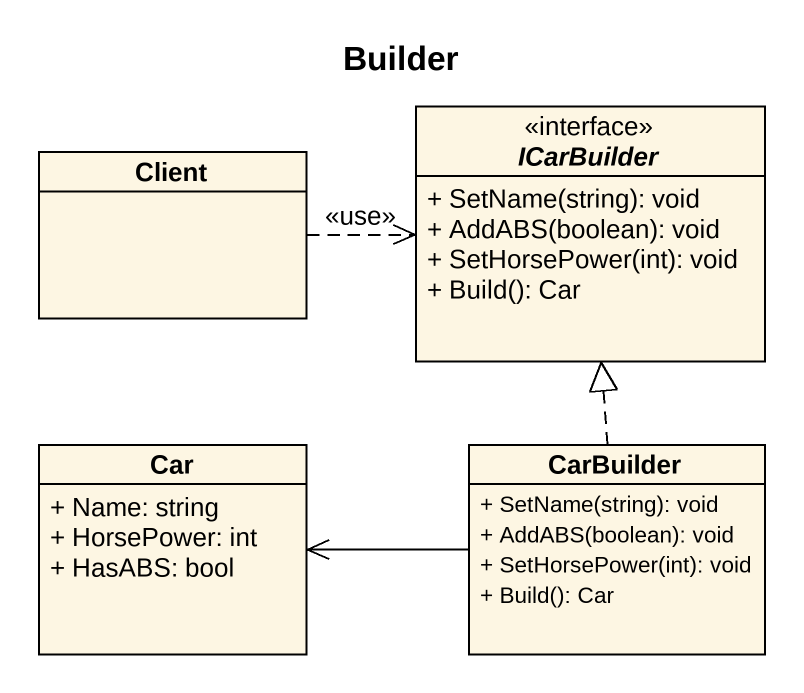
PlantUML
@startuml
title Builder
hide circle
hide empty members
skinparam classAttributeIconSize 0
class Client
interface ICarBuilder {
  + SetName(string): void
  + AddABS(boolean): void
  + SetHorsePower(int): void
  + Build(): Car
}
class Car {
  + Name: string
  + HorsePower: int
  + HasABS: bool
}
class CarBuilder {
  + SetName(string): void
  + AddABS(boolean): void
  + SetHorsePower(int): void
  + Build(): Car
}
Client .right.> ICarBuilder : <<use>>
CarBuilder .up.|> ICarBuilder
CarBuilder -left-> Car
@enduml
